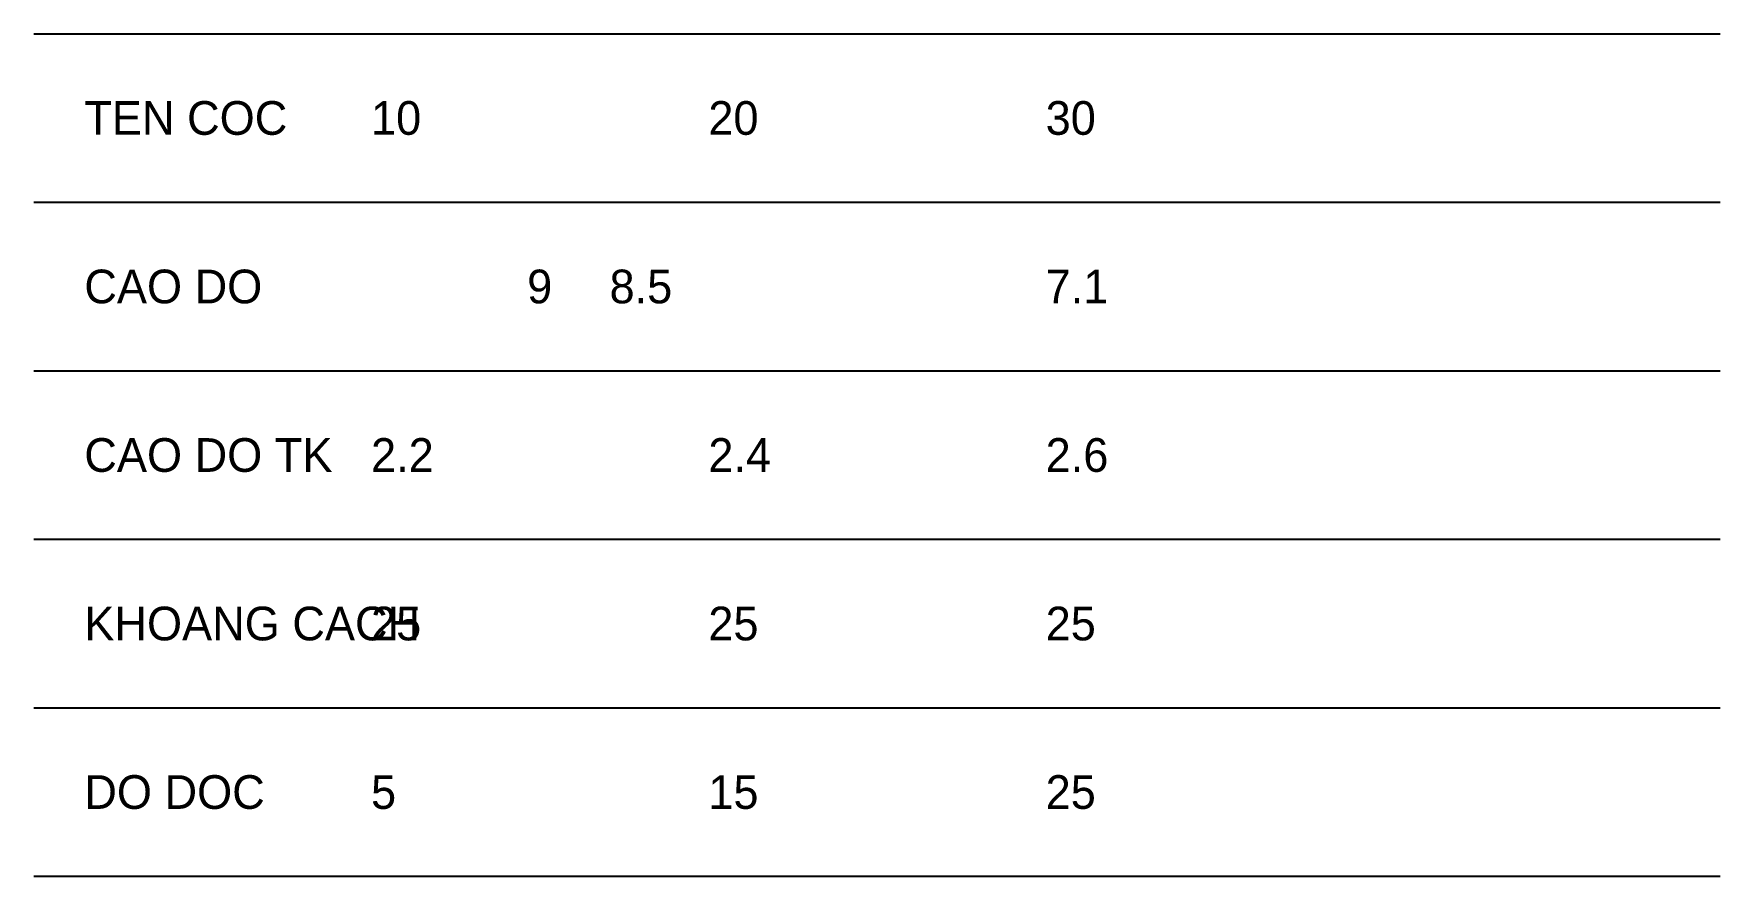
# Model space of a CAD drawing. Header units: metres. Extents: x 0 to 10, y 0 to 5.
import ezdxf
from ezdxf.enums import TextEntityAlignment as Align

# ---------------------------------------------------------------- set-up
doc = ezdxf.new("R2010")
doc.units = ezdxf.units.M

msp = doc.modelspace()

# ---------------------------------------------------------------- linework, layer by layer
for p, q in [((0, 5), (10, 5)), ((0, 4), (10, 4)), ((0, 3), (10, 3)), ((0, 2), (10, 2)), ((0, 1), (10, 1)), ((0, 0), (10, 0))]:
    msp.add_line(p, q)

# ---------------------------------------------------------------- texts
for s, p in [('TEN COC', (0.3, 4.4)), ('10', (2, 4.4)), ('20', (4, 4.4)), ('30', (6, 4.4)), ('CAO DO', (0.3, 3.4)), ('7.1', (6, 3.4)), ('CAO DO TK', (0.3, 2.4)), ('2.2', (2, 2.4)), ('2.4', (4, 2.4)), ('2.6', (6, 2.4)), ('KHOANG CACH', (0.3, 1.4)), ('25', (2, 1.4)), ('25', (4, 1.4)), ('25', (6, 1.4)), ('DO DOC', (0.3, 0.4)), ('5', (2, 0.4)), ('15', (4, 0.4)), ('25', (6, 0.4))]:
    msp.add_text(s, height=0.2).set_placement(p)
for s, p in [('9', (3, 3.4)), ('8.5', (3.6, 3.4))]:
    msp.add_text(s, height=0.2).set_placement(p, align=Align.CENTER)

doc.saveas('drawing.dxf')
